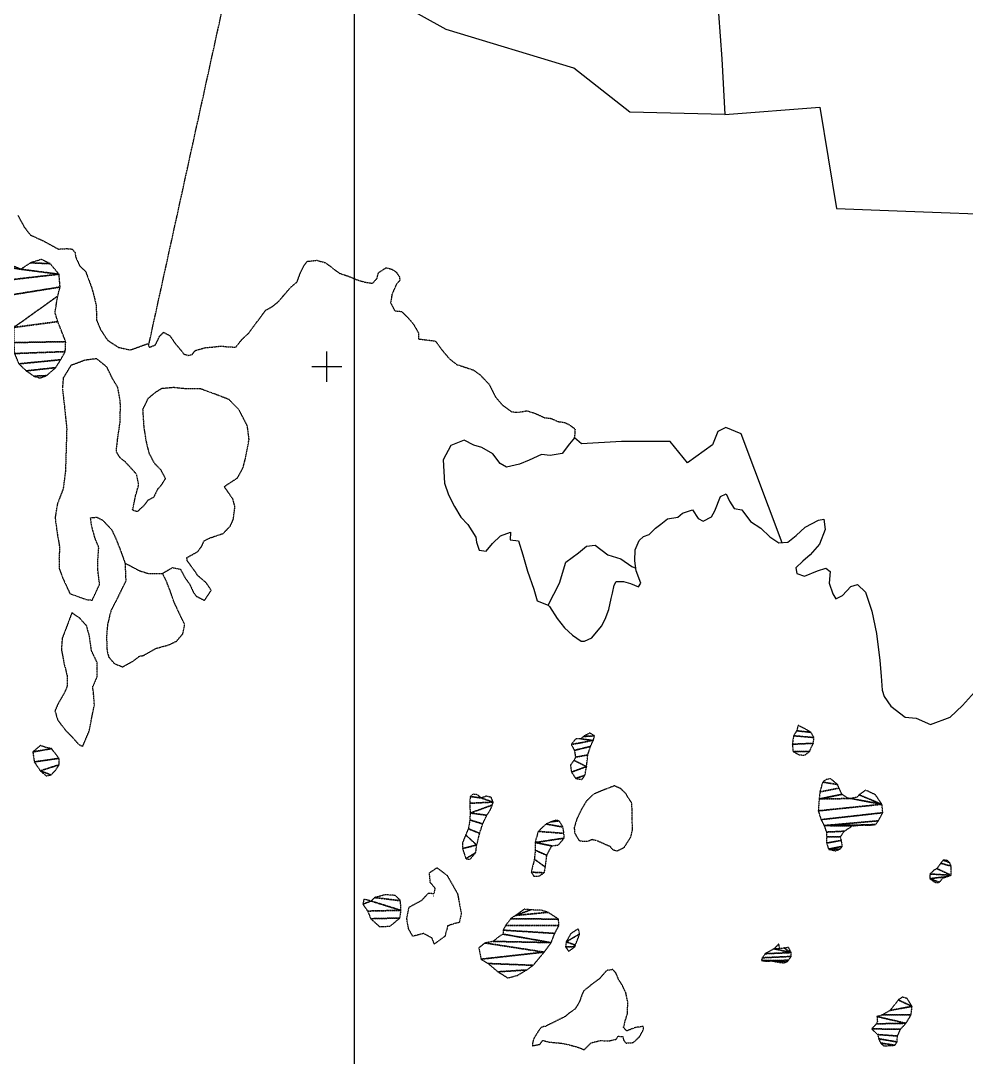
# Model space of a CAD drawing. Header units: metres. Extents: x 615331 to 657292, y 1301217 to 1321009.
# Drawn here: x 633328 to 634580, y 1316981 to 1318354 of the extents above; entities that cross this region are included whole.
import ezdxf

# ---------------------------------------------------------------- set-up
doc = ezdxf.new("R2010")
doc.units = ezdxf.units.M
doc.linetypes.add('HIDDEN', pattern=[0.375, 0.25, -0.125])
for name, color, linetype in [('2', 1, 'Continuous'), ('3', 7, 'Continuous'), ('42', 7, 'Continuous'), ('CIRCULO PI', 2, 'Continuous')]:
    doc.layers.add(name, color=color, linetype=linetype)
picture_1 = doc.add_image_def('image2.jpg', size_in_pixel=(1123, 633))

# ---------------------------------------------------------------- blocks, each defined once
blk = doc.blocks.new('COORD')
at = {"layer": '42', "color": 2, "linetype": 'Continuous'}
for p, q in [((0, -2), (0, 2)), ((-2, 0), (2, 0))]:
    blk.add_line(p, q, dxfattribs=at)
blk = doc.blocks.new('COORD$')
at = {"layer": '42', "color": 2, "linetype": 'Continuous'}
blk.add_blockref('COORD', (0, 0), dxfattribs=at)

msp = doc.modelspace()

# ---------------------------------------------------------------- linework, layer by layer
at = {"layer": '2', "color": 1, "linetype": 'Continuous'}
for points in [[(634246.30423, 1318652.71708), (634252.15123, 1318363.36708), (634256.64923, 1318303.19808), (634260.28523, 1318229.55108), (634134.77323, 1318232.69008), (634060.44523, 1318291.04508), (633891.45823, 1318342.21908), (633801.47823, 1318392.26308)], [(634260.28523, 1318229.55108), (634386.17323, 1318239.04108), (634408.47623, 1318105.01908), (634499.99823, 1318101.41908), (634640.83523, 1318096.31208), (634690.78723, 1318083.11508), (634736.67823, 1318069.36508), (634818.75123, 1318046.84808), (634901.73923, 1318033.49408), (634962.84323, 1318022.95908), (635008.59623, 1318021.92108), (635014.30723, 1318103.86108), (635025.07923, 1318187.88808), (635041.46823, 1318269.43308), (635050.20923, 1318306.65108), (635101.44923, 1318454.68108), (635168.80323, 1318476.76008), (635304.53923, 1318519.91208), (635236.44823, 1318611.74308), (635086.22523, 1318545.55108)], [(634336.22723, 1317662.27108), (634282.13523, 1317806.67008), (634261.71323, 1317815.09808), (634251.10323, 1317809.39008), (634244.17723, 1317792.02508), (634210.89323, 1317768.27608), (634188.22223, 1317796.51308), (634123.67823, 1317796.33208), (634070.85523, 1317793.22608), (634061.40023, 1317801.34508)], [(634061.40023, 1317801.34508), (634054.70323, 1317793.45608), (634045.19723, 1317780.64308), (634029.22923, 1317777.66508), (634017.52923, 1317779.05608), (634001.36023, 1317771.50208), (633988.71923, 1317766.27608), (633971.49023, 1317762.52108), (633963.05723, 1317766.99908), (633953.25523, 1317780.10008), (633938.68323, 1317788.31808), (633928.23323, 1317791.50208), (633915.20523, 1317797.96008), (633897.75723, 1317791.15408), (633887.30823, 1317771.97708), (633889.18623, 1317740.99808), (633894.44323, 1317725.55908), (633902.49023, 1317710.40508), (633910.77923, 1317696.27008), (633920.03823, 1317686.21208), (633930.89723, 1317669.56608), (633931.73423, 1317662.96908), (633935.15523, 1317652.59008), (633944.56923, 1317651.17308), (633952.58323, 1317661.17408), (633963.39023, 1317671.20808), (633976.79223, 1317676.44308), (633976.40023, 1317666.27508), (633987.08423, 1317664.87208), (633993.13823, 1317646.39208), (633998.97523, 1317624.60708), (634007.62923, 1317600.82008), (634011.86923, 1317585.36908), (634026.56323, 1317579.32908)], [(634026.56323, 1317579.32908), (634028.46423, 1317577.93608), (634038.30123, 1317561.78608), (634048.09123, 1317549.70108), (634058.87123, 1317539.91508), (634070.14123, 1317531.65908), (634074.45623, 1317531.96208), (634084.31423, 1317536.14008), (634097.34323, 1317551.78908), (634101.81023, 1317560.98808), (634106.99523, 1317574.00608), (634110.13123, 1317588.52508), (634111.83123, 1317595.40508), (634113.99723, 1317605.84808), (634116.47923, 1317610.95908), (634126.13023, 1317611.06908), (634135.56123, 1317608.12808), (634146.27723, 1317603.93008), (634149.27023, 1317608.79208), (634142.98623, 1317625.23708), (634141.31123, 1317638.43108), (634141.90723, 1317652.92108), (634146.84423, 1317665.42808), (634152.88423, 1317670.32508), (634160.47423, 1317672.95308), (634168.76023, 1317681.43308), (634175.55623, 1317686.84708), (634184.61723, 1317694.06508), (634198.30823, 1317696.25408), (634204.59923, 1317701.40808), (634217.75923, 1317705.62408), (634225.25523, 1317694.27608), (634231.64523, 1317690.79108), (634243.00923, 1317696.51208), (634247.23723, 1317704.43708), (634254.89523, 1317723.32808), (634262.21623, 1317727.22308), (634266.64723, 1317717.36408), (634272.85523, 1317707.52508), (634283.03523, 1317705.86308), (634294.64023, 1317690.49508), (634307.95123, 1317681.50008), (634320.02123, 1317669.95008), (634332.05023, 1317661.95608), (634343.97823, 1317662.85508), (634354.80023, 1317671.61808), (634366.86623, 1317682.68208), (634384.53923, 1317692.03108), (634391.38123, 1317693.38008), (634393.31323, 1317679.93508), (634385.66423, 1317660.28208), (634373.37923, 1317646.16608), (634363.56723, 1317637.92308), (634354.52323, 1317629.18008), (634355.62623, 1317621.57008), (634365.82523, 1317618.12908), (634383.27423, 1317624.93508), (634394.41123, 1317628.36608), (634400.04423, 1317624.36508), (634398.44723, 1317608.59308), (634403.43223, 1317594.67408), (634407.57123, 1317588.11508), (634416.15923, 1317592.27908), (634427.45123, 1317604.35008), (634436.31423, 1317606.73908), (634446.84023, 1317596.94908), (634455.00323, 1317571.63308), (634461.18423, 1317541.97408), (634465.65423, 1317506.45208), (634467.67323, 1317485.38508), (634468.89823, 1317467.10408), (634471.53323, 1317458.74808), (634480.06223, 1317445.88708), (634499.28123, 1317431.11508), (634513.77523, 1317429.75608), (634532.66423, 1317421.58708), (634558.71523, 1317431.28608), (634575.30323, 1317446.72208), (634591.10623, 1317464.18108)], [(634026.56323, 1317579.32908), (634041.35923, 1317608.81208), (634049.69823, 1317636.36308), (634066.84323, 1317648.75108), (634077.42023, 1317657.51008), (634088.58423, 1317659.15508), (634105.49823, 1317646.11308), (634122.83723, 1317640.70408), (634137.17723, 1317630.68608), (634142.57523, 1317628.47108)]]:
    msp.add_lwpolyline(points, dxfattribs=at)
at = {"layer": '3', "color": 30, "linetype": 'HIDDEN'}
for p, q in [((633497.46323, 1317923.53508), (633613.09923, 1318451.09308)), ((633874.05923, 1317194.61708), (633874.61023, 1317194.58808))]:
    msp.add_line(p, q, dxfattribs=at)
for points in [[(633324.29723, 1318095.86608), (633332.85823, 1318080.20908), (633340.85023, 1318069.88308), (633357.95623, 1318062.20108), (633377.89323, 1318051.24908), (633389.57023, 1318051.89108), (633396.18123, 1318051.20408), (633400.04323, 1318046.67508), (633401.13823, 1318039.82608), (633406.08523, 1318029.21108), (633414.04823, 1318021.42508), (633421.90823, 1318000.42508), (633425.34923, 1317988.26708), (633428.02523, 1317976.35508), (633428.49723, 1317957.30408), (633433.72123, 1317944.65808), (633443.02723, 1317930.53508), (633457.61323, 1317921.04608), (633473.40023, 1317917.67008), (633496.67223, 1317926.06708)], [(633496.67223, 1317926.06708), (633498.25423, 1317921.00308), (633506.59723, 1317924.40208), (633512.05423, 1317935.89808), (633517.32923, 1317941.04108), (633525.50823, 1317936.56008), (633532.22523, 1317926.72708), (633539.43423, 1317918.17108), (633543.81923, 1317912.37608), (633549.68323, 1317910.41108), (633555.00523, 1317911.48808), (633559.26123, 1317916.87308), (633572.17323, 1317920.57808), (633581.81523, 1317921.45008), (633593.73723, 1317922.85708), (633600.35223, 1317921.91608), (633612.80523, 1317921.29608), (633621.32123, 1317931.81208), (633630.61923, 1317940.55708), (633652.37723, 1317970.28108), (633660.20323, 1317974.43708), (633668.76323, 1317981.14108), (633675.78423, 1317989.09808), (633685.30723, 1318000.38708), (633694.11223, 1318007.85708), (633698.05023, 1318018.82808), (633703.51323, 1318029.81708), (633707.26423, 1318034.94208), (633720.20223, 1318036.36008), (633731.66823, 1318033.18808), (633750.11623, 1318019.16908), (633761.58823, 1318015.48908), (633773.32923, 1318010.54108), (633784.03323, 1318007.36008), (633793.95623, 1318005.94908), (633799.72723, 1318012.11408), (633801.92323, 1318020.01608), (633811.75523, 1318026.48108), (633819.65123, 1318024.53808), (633825.28223, 1318020.79108), (633829.41523, 1318014.74008), (633830.23223, 1318009.92208), (633825.71923, 1318004.78808), (633819.77223, 1317991.76108), (633817.87423, 1317980.05108), (633823.32923, 1317969.44108), (633832.48323, 1317968.52908), (633841.47423, 1317959.73908), (633848.17023, 1317951.68408), (633854.91023, 1317939.81908), (633854.99723, 1317932.19708), (633877.12723, 1317929.40108), (633885.89823, 1317917.55808), (633895.42623, 1317906.23308), (633905.16623, 1317898.46708), (633913.32523, 1317895.76608), (633927.34923, 1317891.09808), (633936.31023, 1317884.84808), (633948.13823, 1317872.27808), (633956.71323, 1317855.35208), (633965.72423, 1317844.78308), (633978.01923, 1317835.77608), (633986.66623, 1317834.85908), (633998.32523, 1317837.02508), (634008.77523, 1317833.84108), (634021.79723, 1317827.89108), (634030.19023, 1317826.97108), (634039.63623, 1317822.75908), (634048.53923, 1317821.59108), (634054.92623, 1317818.36008), (634062.10123, 1317812.85208), (634061.40023, 1317801.34508), (634061.52723, 1317802.29608)], [(633515.90023, 1317621.62408), (633529.01923, 1317629.39708), (633539.45823, 1317627.22908), (633545.16723, 1317616.62308), (633551.88123, 1317607.04408), (633557.08823, 1317595.92308), (633560.69523, 1317591.39008), (633571.42623, 1317585.92308), (633580.41823, 1317599.23908), (633573.95823, 1317608.82108), (633562.15723, 1317619.10408), (633559.05123, 1317624.15008), (633548.47323, 1317638.51308), (633548.17223, 1317642.57508), (633555.24023, 1317646.46708), (633562.55923, 1317650.61608), (633567.81323, 1317657.53708), (633570.78023, 1317664.68608), (633577.09123, 1317668.06108), (633596.32023, 1317674.63308), (633605.60723, 1317684.39508), (633609.57123, 1317693.08008), (633611.66823, 1317709.62008), (633609.26623, 1317719.75708), (633602.81023, 1317729.08508), (633597.64623, 1317736.39408), (633603.69223, 1317740.78308), (633615.03923, 1317748.02808), (633622.50423, 1317761.58008), (633625.90623, 1317775.08608), (633630.45523, 1317799.27708), (633628.22323, 1317816.78508), (633617.31023, 1317838.25808), (633603.69023, 1317852.07808), (633585.57723, 1317858.98508), (633565.93723, 1317866.13008), (633546.12523, 1317866.15708), (633530.61323, 1317867.75808), (633514.37323, 1317866.30208), (633506.30423, 1317861.12808), (633496.49023, 1317853.13908), (633489.54123, 1317838.83008), (633491.08723, 1317814.70808), (633494.35823, 1317795.18008), (633497.82223, 1317780.99008), (633504.57323, 1317768.10908), (633513.31323, 1317759.06108), (633519.54523, 1317747.19008), (633513.55723, 1317737.72008), (633509.04123, 1317732.84008), (633504.08023, 1317722.36508), (633496.25423, 1317718.21008), (633491.50123, 1317711.80408), (633482.45423, 1317703.31508), (633476.08223, 1317705.27508), (633480.18123, 1317724.37908), (633484.33323, 1317738.91008), (633481.37723, 1317753.10608), (633475.71723, 1317759.39308), (633466.71523, 1317769.20008), (633459.53723, 1317774.96208), (633454.61923, 1317783.03708), (633456.45623, 1317800.08308), (633459.75923, 1317822.22708), (633460.05823, 1317840.52608), (633459.95023, 1317849.92608), (633456.43723, 1317868.43508), (633449.96623, 1317879.03308), (633442.16423, 1317894.95208), (633428.57623, 1317905.97708), (633413.10423, 1317904.02108), (633405.01223, 1317900.87908), (633394.64023, 1317897.20408)], [(633394.64023, 1317897.20408), (633384.41623, 1317880.57008), (633383.30623, 1317866.58208), (633386.70223, 1317836.12908), (633388.99523, 1317813.28708), (633387.34523, 1317757.62108), (633384.31723, 1317733.70108), (633376.67023, 1317713.79408), (633373.57823, 1317695.46408), (633376.90123, 1317671.36208), (633379.61523, 1317656.14708), (633378.77023, 1317641.14608), (633378.91623, 1317628.44308), (633383.89523, 1317615.03308), (633393.27023, 1317594.81208), (633415.96923, 1317586.68608), (633422.83223, 1317586.25708), (633432.50123, 1317606.94908), (633430.24923, 1317626.23508), (633430.34023, 1317640.46508), (633431.43023, 1317656.23208), (633426.46523, 1317668.37208), (633421.96223, 1317684.58208), (633420.57023, 1317695.23908), (633428.68823, 1317696.09408), (633436.60823, 1317692.11908), (633448.43623, 1317679.54908), (633454.16223, 1317667.41808), (633459.65523, 1317653.50508), (633466.21423, 1317635.28508)], [(633466.21423, 1317635.28508), (633467.24623, 1317611.66608), (633455.33123, 1317587.39108), (633447.62623, 1317572.56508), (633443.01323, 1317553.96308), (633441.68423, 1317536.92308), (633442.38923, 1317519.65308), (633444.52023, 1317511.03808), (633451.98623, 1317502.23008), (633462.95923, 1317497.78108), (633477.85023, 1317506.08308), (633485.40323, 1317512.01308), (633490.47323, 1317512.83408), (633506.87723, 1317522.16908), (633524.09423, 1317526.93908), (633534.45223, 1317531.88608), (633542.72223, 1317541.63608), (633545.37623, 1317553.86308), (633537.31523, 1317570.28708), (633530.80323, 1317584.44208), (633526.33423, 1317597.60408), (633520.57923, 1317612.27608), (633515.90023, 1317621.62408)], [(633466.21423, 1317635.28508), (633485.63423, 1317625.08908), (633497.36023, 1317621.41208), (633515.90023, 1317621.62408)], [(633395.84623, 1317569.43208), (633383.02623, 1317535.49008), (633381.92223, 1317520.99408), (633385.17023, 1317503.49808), (633389.42823, 1317486.52308), (633389.59023, 1317472.29508), (633385.88323, 1317463.35908), (633377.66123, 1317449.29008), (633373.45423, 1317439.58608), (633376.89223, 1317427.68308), (633386.95123, 1317414.33108), (633396.97523, 1317404.02708), (633404.69523, 1317395.22208), (633410.06123, 1317392.48808), (633418.72023, 1317412.66108), (633421.35723, 1317426.41308), (633425.69323, 1317447.04408), (633424.49123, 1317463.29308), (633423.38523, 1317471.15708), (633429.32723, 1317484.69208), (633429.10623, 1317504.00108), (633421.82123, 1317519.16308), (633419.06023, 1317538.44308), (633415.34823, 1317552.12208), (633406.34323, 1317562.18308), (633395.84623, 1317569.43208), (633395.84623, 1317569.43208)], [(634114.30723, 1317340.22908), (634098.11723, 1317334.03308), (634086.20623, 1317328.87408), (634076.86323, 1317319.66508), (634070.83023, 1317309.46108), (634064.30823, 1317296.20308), (634061.07623, 1317284.99908), (634061.37423, 1317278.13808), (634066.77123, 1317268.76808), (634069.06723, 1317267.25708), (634078.98123, 1317266.81108), (634084.55523, 1317269.38808), (634090.91823, 1317267.90308), (634108.24723, 1317260.13308), (634111.57723, 1317256.08708), (634117.18223, 1317253.83508), (634127.31523, 1317258.72808), (634135.86923, 1317272.25308), (634138.34523, 1317282.43508), (634137.76323, 1317293.86908), (634137.69623, 1317304.29008), (634137.35923, 1317317.25008), (634131.71323, 1317325.85608), (634129.65223, 1317329.76608), (634122.62223, 1317336.53008), (634114.30723, 1317340.22908)], [(633842.24723, 1317179.49408), (633859.42523, 1317188.83208), (633867.96423, 1317198.07708), (633875.59323, 1317197.65008), (633877.04523, 1317204.27708), (633870.35023, 1317212.34208), (633869.19423, 1317225.04408), (633879.28623, 1317231.76308), (633892.60923, 1317221.73408), (633906.60323, 1317196.96408), (633911.46023, 1317171.07908), (633909.04623, 1317159.35608), (633898.91123, 1317156.70508), (633893.34323, 1317154.61208), (633889.93623, 1317140.84408), (633875.81823, 1317130.52208), (633872.68023, 1317138.62608), (633861.43323, 1317144.60808), (633847.24323, 1317140.89708), (633841.54223, 1317151.00708), (633839.36523, 1317164.20608), (633842.24723, 1317179.49408)], [(634050.07823, 1317035.13708), (634022.58723, 1317021.44708), (634020.94223, 1317021.53208), (634016.52923, 1317019.62008), (634011.49423, 1317012.21708), (634007.47323, 1317005.32908), (634005.98223, 1316999.98208), (634005.75423, 1316995.91408), (634015.39923, 1316997.75408), (634019.43023, 1317003.11708), (634026.81423, 1317000.87608), (634034.18823, 1317000.16008), (634043.08723, 1316999.45308), (634050.46623, 1316997.97408), (634058.10023, 1316996.24308), (634067.26623, 1316993.50508), (634071.85223, 1316991.75508), (634074.14723, 1316990.49808), (634083.48923, 1316999.96108), (634096.17623, 1317002.83708), (634099.22723, 1317002.60208), (634108.37523, 1317002.66008), (634110.91323, 1317003.18408), (634116.24223, 1317004.23408), (634119.26423, 1317008.57408), (634125.36623, 1317008.10408), (634126.41223, 1317003.53608), (634129.23323, 1316999.48708), (634138.37823, 1317000.05208), (634142.93023, 1317003.38508), (634147.72723, 1317008.24508), (634152.75123, 1317017.42608), (634152.47123, 1317021.49108), (634142.56923, 1317020.15808), (634138.00423, 1317018.60508), (634130.40123, 1317015.50708), (634126.30423, 1317020.31008), (634128.78523, 1317029.73008), (634131.52523, 1317038.38908), (634131.93723, 1317053.38808), (634129.31223, 1317066.33408), (634124.16223, 1317076.97708), (634119.54223, 1317084.06408), (634116.44223, 1317091.92408), (634112.09023, 1317096.98008), (634103.96623, 1317095.65808), (634094.63323, 1317084.92408), (634083.50423, 1317076.72108), (634079.96623, 1317073.64808), (634073.39223, 1317068.52408), (634070.63923, 1317061.89808), (634068.14423, 1317054.76608), (634065.38123, 1317049.66508), (634061.85823, 1317044.30508), (634053.25623, 1317038.40508), (634049.80123, 1317035.13708)]]:
    msp.add_lwpolyline(points, dxfattribs=at)

# ---------------------------------------------------------------- block references
at = {"layer": '42', "color": 1, "linetype": 'Continuous', "xscale": 10, "yscale": 10}
msp.add_blockref('COORD$', (633733.49623, 1317895.48808), dxfattribs=at)

# ---------------------------------------------------------------- pictures from other files: only their frames are drawn
at = {"layer": 'CIRCULO PI'}
image = msp.add_image(picture_1, insert=(633770.17231, 1316661.08331), size_in_units=(3689.82738, 2079.84037), dxfattribs=at)
image.dxf.flags = 7

# ---------------------------------------------------------------- meshes
at = {"layer": '3', "color": 30, "linetype": 'HIDDEN'}
mesh = msp.add_polyface(dxfattribs=at)
corners = [(633367.19323, 1318031.81508), (633341.27123, 1318033.04408), (633287.90123, 1318057.84308), (633278.07823, 1318050.61608), (633302.48523, 1318048.60808), (633290.25023, 1318030.17308), (633328.16023, 1318024.50808), (633378.78123, 1318017.97308), (633305.47223, 1318009.51108), (633380.24623, 1318000.96508), (633312.29923, 1317990.02408), (633377.08123, 1317988.98608), (633318.88223, 1317947.41108), (633377.21323, 1317955.19308), (633387.67623, 1317928.63208), (633318.85723, 1317927.33708), (633387.06623, 1317915.41208), (633319.78523, 1317912.86408), (633381.09223, 1317904.67208), (633325.52923, 1317899.20808), (633374.35423, 1317894.17708), (633335.54123, 1317889.92108), (633362.28323, 1317883.62008), (633345.52723, 1317882.92108), (633281.77723, 1318060.31408), (633313.86923, 1318030.44308), (633355.44423, 1318037.52508), (633373.51823, 1317967.34708), (633353.42923, 1317880.47008)]
mesh.append_faces([[corners[k] for k in face] for face in [(1, 0, 26), (3, 2, 24), (22, 23, 28)]], dxfattribs={"vtx0": -1, "color": 30})
mesh.append_faces([[corners[k] for k in face] for face in [(4, 5, 6, 25), (11, 12, 13, 27)]], dxfattribs={"vtx0": -1, "vtx1": -1, "color": 30})
mesh.append_faces([[corners[k] for k in face] for face in [(0, 1, 6, 7), (2, 3, 5, 4), (7, 8, 10, 9), (9, 10, 12, 11), (13, 12, 15, 14), (14, 15, 17, 16), (16, 17, 19, 18), (18, 19, 21, 20), (20, 21, 23, 22)]], dxfattribs={"vtx0": -1, "vtx2": -1, "color": 30})
mesh.append_faces([[corners[k] for k in face] for face in [(6, 5, 8, 7)]], dxfattribs={"vtx0": -1, "vtx2": -1, "vtx3": -1, "color": 30})
mesh = msp.add_polyface(dxfattribs=at)
corners = [(634087.74223, 1317406.40608), (634073.00823, 1317405.55108), (634086.25623, 1317400.29608), (634069.72523, 1317402.48008), (634057.06623, 1317395.02908), (634082.49523, 1317392.39408), (634061.18323, 1317387.17608), (634079.00923, 1317381.18808), (634062.76423, 1317378.29008), (634077.33023, 1317365.67308), (634060.75923, 1317373.95708), (634057.30123, 1317358.43008), (634075.11723, 1317354.22208), (634062.94523, 1317350.07808), (634081.61923, 1317410.18008), (634071.34123, 1317348.60608), (634055.97023, 1317367.82608), (634063.11823, 1317402.43808)]
mesh.append_faces([[corners[k] for k in face] for face in [(1, 0, 14), (12, 13, 15)]], dxfattribs={"vtx0": -1, "color": 30})
mesh.append_faces([[corners[k] for k in face] for face in [(0, 1, 3, 2), (2, 4, 6, 5), (5, 6, 8, 7), (7, 8, 10, 9), (9, 11, 13, 12)]], dxfattribs={"vtx0": -1, "vtx2": -1, "color": 30})
mesh.append_faces([[corners[k] for k in face] for face in [(2, 3, 17, 4), (9, 10, 16, 11)]], dxfattribs={"vtx0": -1, "vtx3": -1, "color": 30})
mesh = msp.add_polyface(dxfattribs=at)
corners = [(634374.61223, 1317411.00608), (634355.54023, 1317413.17408), (634378.46823, 1317404.16808), (634351.51623, 1317406.54008), (634377.50123, 1317396.53708), (634349.80923, 1317395.34608), (634372.74123, 1317385.83208), (634350.88823, 1317385.69408), (634366.45023, 1317415.78408), (634366.16723, 1317380.70708), (634358.79323, 1317381.42308), (634357.52723, 1317420.30308)]
mesh.append_faces([[corners[k] for k in face] for face in [(1, 0, 8, 11), (6, 7, 10, 9)]], dxfattribs={"vtx0": -1, "color": 30})
mesh.append_faces([[corners[k] for k in face] for face in [(0, 1, 3, 2), (2, 3, 5, 4), (4, 5, 7, 6)]], dxfattribs={"vtx0": -1, "vtx2": -1, "color": 30})
mesh = msp.add_polyface(dxfattribs=at)
corners = [(633368.94723, 1317389.47708), (633344.10523, 1317385.12808), (633378.74623, 1317376.63008), (633346.03323, 1317371.93708), (633379.09623, 1317368.24908), (633354.04323, 1317360.08608), (633368.32923, 1317354.65908), (633354.16823, 1317393.62808), (633361.05423, 1317391.16608), (633374.35223, 1317361.08008), (633361.73723, 1317353.56708)]
mesh.append_faces([[corners[k] for k in face] for face in [(1, 0, 8, 7), (6, 5, 10)]], dxfattribs={"vtx0": -1, "color": 30})
mesh.append_faces([[corners[k] for k in face] for face in [(4, 5, 6, 9)]], dxfattribs={"vtx0": -1, "vtx1": -1, "color": 30})
mesh.append_faces([[corners[k] for k in face] for face in [(0, 1, 3, 2), (2, 3, 5, 4)]], dxfattribs={"vtx0": -1, "vtx2": -1, "color": 30})
mesh = msp.add_polyface(dxfattribs=at)
corners = [(634468.48523, 1317315.77508), (634438.16523, 1317328.29308), (634427.52323, 1317323.39608), (634384.17323, 1317307.11108), (634469.57323, 1317304.59808), (634387.80623, 1317295.44208), (634463.79723, 1317293.88708), (634391.92223, 1317287.58908), (634444.77323, 1317288.42908), (634429.02723, 1317287.06008), (634418.65223, 1317280.13208), (634395.02723, 1317278.96608), (634413.36523, 1317272.47308), (634395.32223, 1317272.61408), (634414.91923, 1317267.90808), (634395.12023, 1317264.47908), (634415.98623, 1317260.03608), (634397.71123, 1317256.61608), (634412.96023, 1317256.45808), (634397.96923, 1317256.11008), (634409.87023, 1317341.84008), (634390.02723, 1317345.27308), (634411.67923, 1317337.27608), (634386.29923, 1317332.28708), (634415.54423, 1317328.91308), (634385.34323, 1317322.87708), (634460.01723, 1317289.03408), (634394.83423, 1317348.60808), (634400.41823, 1317349.66008), (634423.20023, 1317323.87808), (634435.13723, 1317324.96908), (634447.01923, 1317334.44808), (634459.76423, 1317328.42808), (634453.16223, 1317287.97408), (634437.40723, 1317287.87508), (634406.87623, 1317254.13208)]
mesh.append_faces([[corners[k] for k in face] for face in [(1, 0, 32, 31), (18, 19, 35), (21, 20, 28, 27), (26, 8, 33)]], dxfattribs={"vtx0": -1, "color": 30})
mesh.append_faces([[corners[k] for k in face] for face in [(8, 7, 9, 34), (24, 25, 2, 29)]], dxfattribs={"vtx0": -1, "vtx1": -1, "color": 30})
mesh.append_faces([[corners[k] for k in face] for face in [(6, 7, 8, 26)]], dxfattribs={"vtx0": -1, "vtx1": -1, "vtx2": -1, "color": 30})
mesh.append_faces([[corners[k] for k in face] for face in [(0, 2, 25, 3)]], dxfattribs={"vtx0": -1, "vtx1": -1, "vtx3": -1, "color": 30})
mesh.append_faces([[corners[k] for k in face] for face in [(0, 3, 5, 4), (4, 5, 7, 6), (9, 7, 11, 10), (10, 11, 13, 12), (12, 13, 15, 14), (14, 15, 17, 16), (16, 17, 19, 18), (20, 21, 23, 22), (22, 23, 25, 24)]], dxfattribs={"vtx0": -1, "vtx2": -1, "color": 30})
mesh.append_faces([[corners[k] for k in face] for face in [(0, 1, 30, 2)]], dxfattribs={"vtx0": -1, "vtx3": -1, "color": 30})
mesh = msp.add_polyface(dxfattribs=at)
corners = [(633937.83123, 1317324.12808), (633923.33423, 1317326.07108), (633953.62223, 1317318.63608), (633922.62923, 1317317.17008), (633952.63023, 1317314.81708), (633923.22023, 1317304.21108), (633945.34723, 1317301.30008), (633939.83023, 1317289.82808), (633922.77123, 1317295.05808), (633935.84423, 1317277.34908), (633920.81323, 1317283.35408), (633931.87823, 1317261.81908), (633917.30823, 1317275.19908), (633913.10423, 1317257.12608), (633930.67123, 1317251.89908), (633917.51023, 1317243.68308), (633944.42423, 1317326.45708), (633951.04023, 1317324.97408), (633949.87723, 1317308.19208), (633923.10523, 1317242.95608), (633913.05523, 1317264.75108), (633927.38023, 1317329.14608), (633932.72123, 1317328.41708)]
mesh.append_faces([[corners[k] for k in face] for face in [(1, 0, 22, 21), (14, 15, 19), (0, 2, 17, 16)]], dxfattribs={"vtx0": -1, "color": 30})
mesh.append_faces([[corners[k] for k in face] for face in [(4, 5, 6, 18)]], dxfattribs={"vtx0": -1, "vtx1": -1, "color": 30})
mesh.append_faces([[corners[k] for k in face] for face in [(2, 3, 5, 4), (6, 5, 8, 7), (7, 8, 10, 9), (9, 10, 12, 11), (11, 13, 15, 14)]], dxfattribs={"vtx0": -1, "vtx2": -1, "color": 30})
mesh.append_faces([[corners[k] for k in face] for face in [(0, 1, 3, 2)]], dxfattribs={"vtx0": -1, "vtx2": -1, "vtx3": -1, "color": 30})
mesh.append_faces([[corners[k] for k in face] for face in [(11, 12, 20, 13)]], dxfattribs={"vtx0": -1, "vtx3": -1, "color": 30})
mesh = msp.add_polyface(dxfattribs=at)
corners = [(634041.19823, 1317293.77008), (634031.04123, 1317292.68908), (634046.07923, 1317285.66708), (634023.69123, 1317289.59308), (634047.40323, 1317277.28808), (634013.33523, 1317279.87008), (634047.69823, 1317270.93608), (634009.10923, 1317265.10108), (634031.24623, 1317260.66508), (634024.71923, 1317248.17008), (634009.42923, 1317254.93608), (634022.78623, 1317232.65308), (634008.23523, 1317242.98308), (634021.31023, 1317225.01908), (634004.02423, 1317225.92708), (634037.38023, 1317294.76308), (634007.61823, 1317220.35808), (634013.71623, 1317220.39608), (634040.13223, 1317261.99208)]
mesh.append_faces([[corners[k] for k in face] for face in [(1, 0, 15), (13, 14, 16, 17)]], dxfattribs={"vtx0": -1, "color": 30})
mesh.append_faces([[corners[k] for k in face] for face in [(6, 7, 8, 18)]], dxfattribs={"vtx0": -1, "vtx1": -1, "color": 30})
mesh.append_faces([[corners[k] for k in face] for face in [(0, 1, 3, 2), (2, 3, 5, 4), (4, 5, 7, 6), (8, 7, 10, 9), (9, 10, 12, 11), (11, 12, 14, 13)]], dxfattribs={"vtx0": -1, "vtx2": -1, "color": 30})
mesh = msp.add_polyface(dxfattribs=at)
corners = [(634558.17823, 1317238.30908), (634549.76923, 1317241.81408), (634560.24023, 1317233.74708), (634546.23823, 1317237.72508), (634560.06323, 1317221.80008), (634541.20123, 1317230.57708), (634532.09923, 1317223.40308), (634554.73823, 1317219.98708), (634531.88423, 1317217.30208), (634544.62123, 1317212.55208), (634554.85223, 1317241.84608), (634549.15923, 1317218.17308), (634540.05023, 1317212.01508), (634536.22523, 1317214.02508), (634537.15023, 1317228.26408)]
mesh.append_faces([[corners[k] for k in face] for face in [(1, 0, 10), (9, 8, 13, 12)]], dxfattribs={"vtx0": -1, "color": 30})
mesh.append_faces([[corners[k] for k in face] for face in [(7, 8, 9, 11)]], dxfattribs={"vtx0": -1, "vtx1": -1, "color": 30})
mesh.append_faces([[corners[k] for k in face] for face in [(0, 1, 3, 2), (2, 3, 5, 4), (4, 6, 8, 7)]], dxfattribs={"vtx0": -1, "vtx2": -1, "color": 30})
mesh.append_faces([[corners[k] for k in face] for face in [(4, 5, 14, 6)]], dxfattribs={"vtx0": -1, "vtx3": -1, "color": 30})
mesh = msp.add_polyface(dxfattribs=at)
corners = [(633830.97323, 1317188.01908), (633796.87523, 1317192.23208), (633831.62023, 1317175.31208), (633791.84323, 1317187.60108), (633787.41423, 1317174.33108), (633830.20723, 1317165.12608), (633791.59123, 1317164.20508), (633781.21623, 1317183.41908), (633782.66823, 1317190.04608), (633803.39523, 1317153.65108), (633817.11123, 1317154.30608), (633824.28923, 1317195.06808), (633811.06523, 1317195.94308)]
mesh.append_faces([[corners[k] for k in face] for face in [(1, 0, 11, 12), (5, 6, 9, 10), (7, 3, 8)]], dxfattribs={"vtx0": -1, "color": 30})
mesh.append_faces([[corners[k] for k in face] for face in [(2, 3, 7, 4)]], dxfattribs={"vtx0": -1, "vtx1": -1, "vtx3": -1, "color": 30})
mesh.append_faces([[corners[k] for k in face] for face in [(0, 1, 3, 2), (2, 4, 6, 5)]], dxfattribs={"vtx0": -1, "vtx2": -1, "color": 30})
mesh = msp.add_polyface(dxfattribs=at)
corners = [(634003.34123, 1317175.92108), (633983.35923, 1317168.57808), (634026.23923, 1317172.62508), (634040.31223, 1317163.63908), (633976.80523, 1317164.18308), (634040.66423, 1317155.00308), (633970.05023, 1317155.21208), (634035.19323, 1317144.77708), (633966.81823, 1317149.07708), (634030.50723, 1317132.52708), (633966.87923, 1317143.74208), (633953.52623, 1317134.18708), (634021.25323, 1317119.97008), (633942.88323, 1317132.03308), (633937.53923, 1317110.62808), (634006.72023, 1317102.52508), (633947.00323, 1317104.89208), (633997.90123, 1317096.32608), (633960.08323, 1317093.86108), (633994.94923, 1317176.84108), (634017.82623, 1317175.32408), (633985.03323, 1317088.81008), (633972.87423, 1317085.87608), (633934.82823, 1317125.58808), (633962.33723, 1317141.14908)]
mesh.append_faces([[corners[k] for k in face] for face in [(1, 0, 19), (17, 18, 22, 21)]], dxfattribs={"vtx0": -1, "color": 30})
mesh.append_faces([[corners[k] for k in face] for face in [(0, 1, 2, 20)]], dxfattribs={"vtx0": -1, "vtx1": -1, "color": 30})
mesh.append_faces([[corners[k] for k in face] for face in [(2, 1, 4, 3), (3, 4, 6, 5), (5, 6, 8, 7), (7, 8, 10, 9), (9, 11, 13, 12), (12, 14, 16, 15), (15, 16, 18, 17)]], dxfattribs={"vtx0": -1, "vtx2": -1, "color": 30})
mesh.append_faces([[corners[k] for k in face] for face in [(9, 10, 24, 11), (12, 13, 23, 14)]], dxfattribs={"vtx0": -1, "vtx3": -1, "color": 30})
mesh = msp.add_polyface(dxfattribs=at)
corners = [(634068.22123, 1317144.13808), (634050.30823, 1317133.51508), (634062.54823, 1317129.33608), (634062.31723, 1317127.30008), (634049.62223, 1317126.90108), (634066.00523, 1317138.01408), (634053.75223, 1317121.10408), (634056.28123, 1317144.25608), (634066.61823, 1317150.98008)]
mesh.append_faces([[corners[k] for k in face] for face in [(1, 0, 8, 7), (3, 4, 6)]], dxfattribs={"vtx0": -1, "color": 30})
mesh.append_faces([[corners[k] for k in face] for face in [(0, 1, 2, 5)]], dxfattribs={"vtx0": -1, "vtx1": -1, "color": 30})
mesh.append_faces([[corners[k] for k in face] for face in [(2, 1, 4, 3)]], dxfattribs={"vtx0": -1, "vtx2": -1, "color": 30})
mesh = msp.add_polyface(dxfattribs=at)
corners = [(634348.27723, 1317119.30808), (634338.83623, 1317125.34808), (634325.37523, 1317124.24708), (634313.72623, 1317117.82008), (634348.31023, 1317114.22508), (634309.94923, 1317112.45808), (634344.78523, 1317109.11908), (634308.95523, 1317108.89408), (634342.76523, 1317107.07308), (634323.44423, 1317108.22208), (634332.99623, 1317124.54908), (634344.92923, 1317126.14908), (634337.18423, 1317105.51308), (634326.75323, 1317107.48108), (634313.02623, 1317108.15708), (634318.03123, 1317120.13408), (634331.94123, 1317130.64308)]
mesh.append_faces([[corners[k] for k in face] for face in [(1, 0, 11), (8, 9, 13, 12), (9, 7, 14), (2, 10, 16)]], dxfattribs={"vtx0": -1, "color": 30})
mesh.append_faces([[corners[k] for k in face] for face in [(6, 7, 9, 8)]], dxfattribs={"vtx0": -1, "vtx1": -1, "vtx2": -1, "color": 30})
mesh.append_faces([[corners[k] for k in face] for face in [(0, 3, 5, 4), (4, 5, 7, 6)]], dxfattribs={"vtx0": -1, "vtx2": -1, "color": 30})
mesh.append_faces([[corners[k] for k in face] for face in [(0, 1, 10, 2)]], dxfattribs={"vtx0": -1, "vtx2": -1, "vtx3": -1, "color": 30})
mesh.append_faces([[corners[k] for k in face] for face in [(0, 2, 15, 3)]], dxfattribs={"vtx0": -1, "vtx3": -1, "color": 30})
mesh = msp.add_polyface(dxfattribs=at)
corners = [(634508.32023, 1317048.13008), (634489.96923, 1317056.65708), (634479.13223, 1317042.60908), (634507.12123, 1317036.93908), (634469.00523, 1317036.69908), (634500.33223, 1317025.71308), (634461.90323, 1317034.62108), (634461.20323, 1317024.95908), (634493.01423, 1317017.78808), (634454.89223, 1317018.31008), (634489.00523, 1317008.86708), (634462.81923, 1317010.73508), (634488.54723, 1317000.98408), (634464.12523, 1317005.15208), (634485.78023, 1316996.64608), (634466.70223, 1316999.57608), (634471.04823, 1316995.53708), (634476.88923, 1316996.08208), (634501.90123, 1317058.51108), (634495.53723, 1317060.25008), (634485.43423, 1317050.52808), (634462.45223, 1317028.27108)]
mesh.append_faces([[corners[k] for k in face] for face in [(1, 0, 18, 19), (14, 15, 16, 17)]], dxfattribs={"vtx0": -1, "color": 30})
mesh.append_faces([[corners[k] for k in face] for face in [(0, 2, 4, 3), (3, 4, 6, 5), (5, 7, 9, 8), (8, 9, 11, 10), (10, 11, 13, 12), (12, 13, 15, 14)]], dxfattribs={"vtx0": -1, "vtx2": -1, "color": 30})
mesh.append_faces([[corners[k] for k in face] for face in [(0, 1, 20, 2), (5, 6, 21, 7)]], dxfattribs={"vtx0": -1, "vtx3": -1, "color": 30})

doc.saveas('drawing.dxf')
